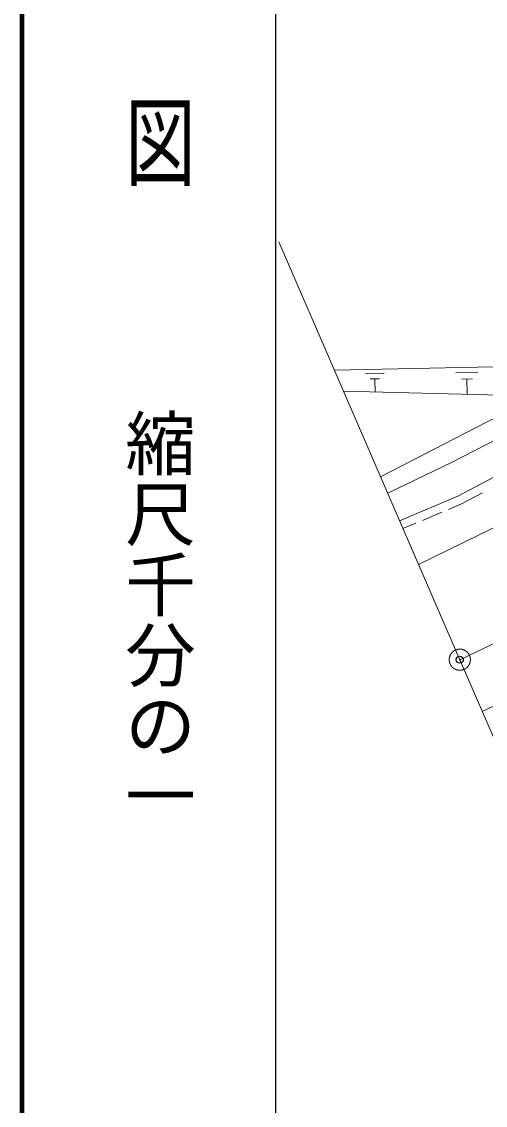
# Model space of a CAD drawing. Units: millimetres, scale not verified. Extents: x 40000 to 680000, y 20000 to 380000.
# Drawn here: x 40000 to 72873, y 241516 to 318442 of the extents above; entities that cross this region are included whole.
import ezdxf
from ezdxf.enums import TextEntityAlignment as Align

# ---------------------------------------------------------------- set-up
doc = ezdxf.new("R2010")
doc.units = ezdxf.units.MM
doc.header["$LTSCALE"] = 1000
doc.header["$PDMODE"] = 32
doc.header["$PDSIZE"] = 500
doc.linetypes.add('CHAIN', pattern=[18.5, 12, -1.5, 3.5, -1.5])
for name, color, linetype, lineweight in [('M-BMK', 2, 'CHAIN', 13), ('M-BMK-OTRS', 5, 'Continuous', 13), ('M-TTL', 2, 'Continuous', 140), ('M-TTL-BAND', 7, 'Continuous', 25), ('M-WORK', 1, 'Continuous', 13)]:
    doc.layers.add(name, color=color, linetype=linetype, lineweight=lineweight)
doc.layers.add('M-OTRS', color=6, linetype='Continuous')
doc.styles.add('@ＭＳ ゴシック', font='')
doc.styles.get('@ＭＳ ゴシック').set_extended_font_data('@MS Gothic')

msp = doc.modelspace()

# ---------------------------------------------------------------- linework, layer by layer
at = {"layer": 'M-BMK'}
msp.add_line((71064, 273150), (96953, 285529), dxfattribs=at)
msp.add_circle((71064, 273150), 750, dxfattribs=at)
at = {"layer": 'M-BMK-OTRS'}
for p, q in [((71064, 273150), (58225, 302825)), ((85849, 238976), (71064, 273150))]:
    msp.add_line(p, q, dxfattribs=at)
at = {"layer": 'M-OTRS'}
msp.add_point((71064, 273150), dxfattribs=at)
at = {"layer": 'M-TTL'}
msp.add_line((40000, 380000), (40000, 20000), dxfattribs=at)
at = {"layer": 'M-TTL-BAND'}
msp.add_line((58000, 370000), (58000, 20000), dxfattribs=at)
at = {"layer": 'M-WORK'}
for p, q in [((62171, 293706), (76267, 293993)), ((64370, 293473), (65705, 293502)), ((64712, 293080), (65380, 293094)), ((65046, 293087), (65066, 292152)), ((70774, 293535), (72349, 293568)), ((71178, 293071), (71965, 293087)), ((71571, 293079), (71595, 291977)), ((73950, 291924), (62818, 292210)), ((65448, 286132), (74696, 290911)), ((70479, 287138), (75474, 289736)), ((65952, 284966), (70479, 287138)), ((70927, 284755), (74319, 286549)), ((66798, 283011), (70927, 284755)), ((71184, 284212), (72676, 285001)), ((70259, 283822), (71184, 284212)), ((68417, 283043), (69799, 283627)), ((67031, 282458), (67956, 282849)), ((68140, 279909), (74378, 282949)), ((72653, 269477), (89636, 277508))]:
    msp.add_line(p, q, dxfattribs=at)

# ---------------------------------------------------------------- texts
at = {"layer": 'M-TTL-BAND', "style": '@ＭＳ ゴシック', "width": 1.4}
msp.add_text('平  面  図', height=3666, rotation=270, dxfattribs=at).set_placement((49777, 306475), align=Align.MIDDLE_RIGHT)
at = {"layer": 'M-TTL-BAND', "style": '@ＭＳ ゴシック'}
msp.add_text('縮尺千分の一', height=3666, rotation=270, dxfattribs=at).set_placement((49777, 261030), align=Align.MIDDLE_RIGHT)

doc.saveas('drawing.dxf')
